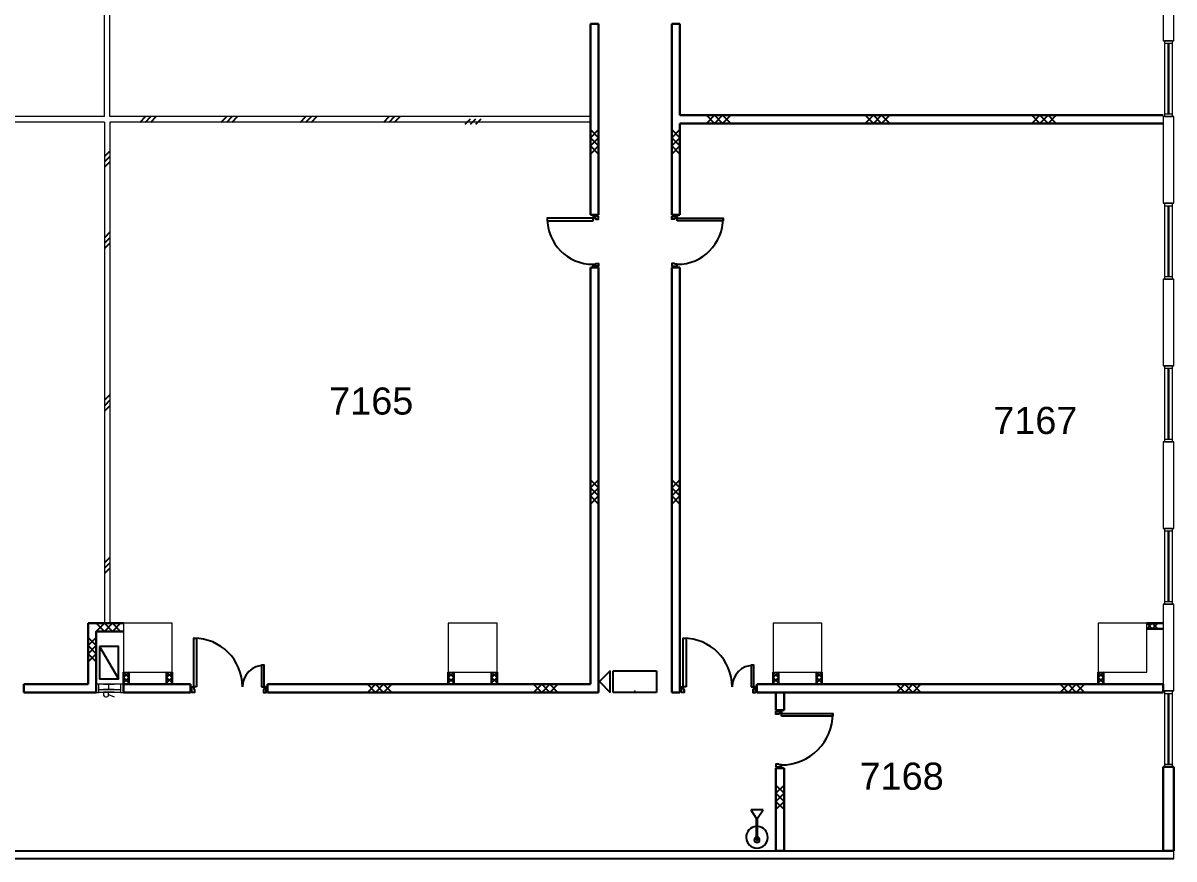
# Model space of a CAD drawing. Header units: millimetres. Extents: x -68474 to 336725, y -113450 to 40976.
# Drawn here: x 237698 to 258950, y -42900 to -27472 of the extents above; entities that cross this region are included whole.
import ezdxf
from ezdxf.enums import TextEntityAlignment as Align

# ---------------------------------------------------------------- set-up
doc = ezdxf.new("R2010")
doc.units = ezdxf.units.MM
doc.header["$LTSCALE"] = 900
for name, color, linetype in [('EC-7thFloor-s6152$0$56', 1, 'Continuous'), ('EC-7thFloor-s6152$0$E-fittment', 13, 'Continuous'), ('EC-7thFloor-s6152$0$FS', 5, 'Continuous'), ('EC-7thFloor-s6152$0$RM-ID', 3, 'Continuous')]:
    doc.layers.add(name, color=color, linetype=linetype)
for name, color, linetype, lineweight in [('EC-7thFloor-s6152$0$ECOLUMN', 7, 'Continuous', 20), ('EC-7thFloor-s6152$0$EPARTITION', 1, 'Continuous', 20), ('EC-7thFloor-s6152$0$EWALL', 3, 'Continuous', 30), ('EC-7thFloor-s6152$0$EWINDOW', 9, 'Continuous', 9)]:
    doc.layers.add(name, color=color, linetype=linetype, lineweight=lineweight)
doc.styles.add('EC-7thFloor-s6152$0$STANDARD', font='SIMPLEX.SHX')
doc.styles.add('EC-7thFloor-s6152$0$T1', font='arial.ttf')

msp = doc.modelspace()

# ---------------------------------------------------------------- linework, layer by layer
at = {"color": 1}
for p, q in [((239859.14329, -29300), (239959.14329, -29200)), ((239859.14329, -29300), (239959.14329, -29200)), ((239959.14329, -29300), (240059.14329, -29200)), ((239959.14329, -29300), (240059.14329, -29200)), ((240059.14329, -29300), (240159.14329, -29200)), ((240059.14329, -29300), (240159.14329, -29200)), ((241359.14329, -29300), (241459.14329, -29200)), ((241359.14329, -29300), (241459.14329, -29200)), ((241459.14329, -29300), (241559.14329, -29200)), ((241459.14329, -29300), (241559.14329, -29200)), ((241559.14329, -29300), (241659.14329, -29200)), ((241559.14329, -29300), (241659.14329, -29200)), ((242821.74329, -29300), (242921.74329, -29200)), ((242821.74329, -29300), (242921.74329, -29200)), ((242921.74329, -29300), (243021.74329, -29200)), ((242921.74329, -29300), (243021.74329, -29200)), ((243021.74329, -29300), (243121.74329, -29200)), ((243021.74329, -29300), (243121.74329, -29200)), ((244359.14329, -29300), (244459.14329, -29200)), ((244359.14329, -29300), (244459.14329, -29200)), ((244459.14329, -29300), (244559.14329, -29200)), ((244459.14329, -29300), (244559.14329, -29200)), ((244559.14329, -29300), (244659.14329, -29200)), ((244559.14329, -29300), (244659.14329, -29200)), ((245859.14329, -29337.4998), (245959.14329, -29237.4998)), ((245859.14329, -29337.4998), (245959.14329, -29237.4998)), ((245959.14329, -29337.4998), (246059.14329, -29237.4998)), ((245959.14329, -29337.4998), (246059.14329, -29237.4998)), ((246059.14329, -29337.4998), (246159.14329, -29237.4998)), ((246059.14329, -29337.4998), (246159.14329, -29237.4998)), ((239300, -29834.64752), (239200, -29934.64752)), ((239300, -29834.64752), (239200, -29934.64752)), ((239300, -29934.64752), (239200, -30034.64752)), ((239300, -29934.64752), (239200, -30034.64752)), ((239300, -30034.64752), (239200, -30134.64752)), ((239300, -30034.64752), (239200, -30134.64752)), ((239300, -31334.64752), (239200, -31434.64752)), ((239300, -31334.64752), (239200, -31434.64752)), ((239300, -31434.64752), (239200, -31534.64752)), ((239300, -31434.64752), (239200, -31534.64752)), ((239300, -31534.64752), (239200, -31634.64752)), ((239300, -31534.64752), (239200, -31634.64752)), ((239300, -34334.64752), (239200, -34434.64752)), ((239300, -34334.64752), (239200, -34434.64752)), ((239300, -34434.64752), (239200, -34534.64752)), ((239300, -34434.64752), (239200, -34534.64752)), ((239300, -34534.64752), (239200, -34634.64752)), ((239300, -34534.64752), (239200, -34634.64752)), ((239300, -37334.64752), (239200, -37434.64752)), ((239300, -37334.64752), (239200, -37434.64752)), ((239300, -37434.64752), (239200, -37534.64752)), ((239300, -37434.64752), (239200, -37534.64752)), ((239300, -37534.64752), (239200, -37634.64752)), ((239300, -37534.64752), (239200, -37634.64752))]:
    msp.add_line(p, q, dxfattribs=at)
for p, q in [((250315.22127, -29325), (250465.22127, -29175)), ((250465.22127, -29325), (250315.22127, -29175)), ((250315.22127, -29325), (250465.22127, -29175)), ((250465.22127, -29325), (250315.22127, -29175)), ((250615.22127, -29325), (250465.22127, -29175)), ((250465.22127, -29325), (250615.22127, -29175)), ((250615.22127, -29325), (250465.22127, -29175)), ((250465.22127, -29325), (250615.22127, -29175)), ((250615.22127, -29325), (250765.22127, -29175)), ((250765.22127, -29325), (250615.22127, -29175)), ((250615.22127, -29325), (250765.22127, -29175)), ((250765.22127, -29325), (250615.22127, -29175)), ((253250.54517, -29325), (253400.54517, -29175)), ((253400.54517, -29325), (253250.54517, -29175)), ((253250.54517, -29325), (253400.54517, -29175)), ((253400.54517, -29325), (253250.54517, -29175)), ((253550.54517, -29325), (253400.54517, -29175)), ((253400.54517, -29325), (253550.54517, -29175)), ((253550.54517, -29325), (253400.54517, -29175)), ((253400.54517, -29325), (253550.54517, -29175)), ((253550.54517, -29325), (253700.54517, -29175)), ((253700.54517, -29325), (253550.54517, -29175)), ((253550.54517, -29325), (253700.54517, -29175)), ((253700.54517, -29325), (253550.54517, -29175)), ((256324.32736, -29325), (256474.32736, -29175)), ((256474.32736, -29325), (256324.32736, -29175)), ((256324.32736, -29325), (256474.32736, -29175)), ((256474.32736, -29325), (256324.32736, -29175)), ((256624.32736, -29325), (256474.32736, -29175)), ((256474.32736, -29325), (256624.32736, -29175)), ((256624.32736, -29325), (256474.32736, -29175)), ((256474.32736, -29325), (256624.32736, -29175)), ((256624.32736, -29325), (256774.32736, -29175)), ((256774.32736, -29325), (256624.32736, -29175)), ((256624.32736, -29325), (256774.32736, -29175)), ((256774.32736, -29325), (256624.32736, -29175)), ((248175, -29589.59904), (248325, -29439.59904)), ((248175, -29439.59904), (248325, -29589.59904)), ((248175, -29589.59904), (248325, -29439.59904)), ((248175, -29439.59904), (248325, -29589.59904)), ((249675, -29589.59904), (249825, -29439.59904)), ((249675, -29439.59904), (249825, -29589.59904)), ((249675, -29589.59904), (249825, -29439.59904)), ((249675, -29439.59904), (249825, -29589.59904)), ((248175, -29589.59904), (248325, -29739.59904)), ((248175, -29739.59904), (248325, -29589.59904)), ((248175, -29589.59904), (248325, -29739.59904)), ((248175, -29739.59904), (248325, -29589.59904)), ((248175, -29889.59904), (248325, -29739.59904)), ((248175, -29739.59904), (248325, -29889.59904)), ((248175, -29889.59904), (248325, -29739.59904)), ((248175, -29739.59904), (248325, -29889.59904)), ((249675, -29589.59904), (249825, -29739.59904)), ((249675, -29739.59904), (249825, -29589.59904)), ((249675, -29589.59904), (249825, -29739.59904)), ((249675, -29739.59904), (249825, -29589.59904)), ((249675, -29889.59904), (249825, -29739.59904)), ((249675, -29739.59904), (249825, -29889.59904)), ((249675, -29889.59904), (249825, -29739.59904)), ((249675, -29739.59904), (249825, -29889.59904)), ((248175, -36050.95403), (248325, -35900.95403)), ((248175, -35900.95403), (248325, -36050.95403)), ((248175, -36050.95403), (248325, -35900.95403)), ((248175, -35900.95403), (248325, -36050.95403)), ((249675, -36050.95403), (249825, -35900.95403)), ((249675, -35900.95403), (249825, -36050.95403)), ((249675, -36050.95403), (249825, -35900.95403)), ((249675, -35900.95403), (249825, -36050.95403)), ((248175, -36050.95403), (248325, -36200.95403)), ((248175, -36200.95403), (248325, -36050.95403)), ((248175, -36050.95403), (248325, -36200.95403)), ((248175, -36200.95403), (248325, -36050.95403)), ((249675, -36050.95403), (249825, -36200.95403)), ((249675, -36200.95403), (249825, -36050.95403)), ((249675, -36050.95403), (249825, -36200.95403)), ((249675, -36200.95403), (249825, -36050.95403)), ((248175, -36350.95403), (248325, -36200.95403)), ((248175, -36200.95403), (248325, -36350.95403)), ((248175, -36350.95403), (248325, -36200.95403)), ((248175, -36200.95403), (248325, -36350.95403)), ((249675, -36350.95403), (249825, -36200.95403)), ((249675, -36200.95403), (249825, -36350.95403)), ((249675, -36350.95403), (249825, -36200.95403)), ((249675, -36200.95403), (249825, -36350.95403)), ((239200, -38700), (239050, -38550)), ((239050, -38700), (239200, -38550)), ((239200, -38700), (239050, -38550)), ((239050, -38700), (239200, -38550)), ((239200, -38700), (239350, -38550)), ((239350, -38700), (239200, -38550)), ((239200, -38700), (239350, -38550)), ((239350, -38700), (239200, -38550)), ((239500, -38700), (239350, -38550)), ((239350, -38700), (239500, -38550)), ((239500, -38700), (239350, -38550)), ((239350, -38700), (239500, -38550)), ((258450, -38550), (258550, -38650)), ((258550, -38550), (258450, -38650)), ((258450, -38550), (258550, -38650)), ((258550, -38550), (258450, -38650)), ((258650, -38550), (258550, -38650)), ((258550, -38550), (258650, -38650)), ((258650, -38550), (258550, -38650)), ((258550, -38550), (258650, -38650)), ((238900, -38962.5), (239050, -38812.5)), ((238900, -38812.5), (239050, -38962.5)), ((238900, -38962.5), (239050, -38812.5)), ((238900, -38812.5), (239050, -38962.5)), ((238900, -38962.5), (239050, -39112.5)), ((238900, -39112.5), (239050, -38962.5)), ((238900, -38962.5), (239050, -39112.5)), ((238900, -39112.5), (239050, -38962.5)), ((239112.56244, -38977.30473), (239462.56244, -39577.30473)), ((239112.56244, -38977.30473), (239462.56244, -39577.30473)), ((238900, -39262.5), (239050, -39112.5)), ((238900, -39112.5), (239050, -39262.5)), ((238900, -39262.5), (239050, -39112.5)), ((238900, -39112.5), (239050, -39262.5)), ((239650, -39450), (239550, -39550)), ((239650, -39550), (239550, -39450)), ((239650, -39450), (239550, -39550)), ((239650, -39550), (239550, -39450)), ((240450, -39450), (240350, -39550)), ((240450, -39550), (240350, -39450)), ((240450, -39450), (240350, -39550)), ((240450, -39550), (240350, -39450)), ((245650, -39450), (245550, -39550)), ((245650, -39550), (245550, -39450)), ((245650, -39450), (245550, -39550)), ((245650, -39550), (245550, -39450)), ((246450, -39450), (246350, -39550)), ((246450, -39550), (246350, -39450)), ((246450, -39450), (246350, -39550)), ((246450, -39550), (246350, -39450)), ((251650, -39450), (251550, -39550)), ((251650, -39550), (251550, -39450)), ((251650, -39450), (251550, -39550)), ((251650, -39550), (251550, -39450)), ((252450, -39450), (252350, -39550)), ((252450, -39550), (252350, -39450)), ((252450, -39450), (252350, -39550)), ((252450, -39550), (252350, -39450)), ((257650, -39450), (257550, -39550)), ((257650, -39550), (257550, -39450)), ((257650, -39450), (257550, -39550)), ((257650, -39550), (257550, -39450)), ((239650, -39650), (239550, -39550)), ((239650, -39550), (239550, -39650)), ((239650, -39650), (239550, -39550)), ((239650, -39550), (239550, -39650)), ((240450, -39650), (240350, -39550)), ((240450, -39550), (240350, -39650)), ((240450, -39650), (240350, -39550)), ((240450, -39550), (240350, -39650)), ((244206.3713, -39824.99458), (244056.3713, -39674.99458)), ((244056.3713, -39824.99458), (244206.3713, -39674.99458)), ((244206.3713, -39824.99458), (244056.3713, -39674.99458)), ((244056.3713, -39824.99458), (244206.3713, -39674.99458)), ((244206.3713, -39824.99458), (244356.3713, -39674.99458)), ((244356.3713, -39824.99458), (244206.3713, -39674.99458)), ((244206.3713, -39824.99458), (244356.3713, -39674.99458)), ((244356.3713, -39824.99458), (244206.3713, -39674.99458)), ((244506.3713, -39824.99458), (244356.3713, -39674.99458)), ((244356.3713, -39824.99458), (244506.3713, -39674.99458)), ((244506.3713, -39824.99458), (244356.3713, -39674.99458)), ((244356.3713, -39824.99458), (244506.3713, -39674.99458)), ((245650, -39650), (245550, -39550)), ((245650, -39550), (245550, -39650)), ((245650, -39650), (245550, -39550)), ((245650, -39550), (245550, -39650)), ((246450, -39650), (246350, -39550)), ((246450, -39550), (246350, -39650)), ((246450, -39650), (246350, -39550)), ((246450, -39550), (246350, -39650)), ((247275.80667, -39824.99458), (247125.80667, -39674.99458)), ((247125.80667, -39824.99458), (247275.80667, -39674.99458)), ((247275.80667, -39824.99458), (247125.80667, -39674.99458)), ((247125.80667, -39824.99458), (247275.80667, -39674.99458)), ((247275.80667, -39824.99458), (247425.80667, -39674.99458)), ((247425.80667, -39824.99458), (247275.80667, -39674.99458)), ((247275.80667, -39824.99458), (247425.80667, -39674.99458)), ((247425.80667, -39824.99458), (247275.80667, -39674.99458)), ((247575.80667, -39824.99458), (247425.80667, -39674.99458)), ((247425.80667, -39824.99458), (247575.80667, -39674.99458)), ((247575.80667, -39824.99458), (247425.80667, -39674.99458)), ((247425.80667, -39824.99458), (247575.80667, -39674.99458)), ((251650, -39650), (251550, -39550)), ((251650, -39550), (251550, -39650)), ((251650, -39650), (251550, -39550)), ((251650, -39550), (251550, -39650)), ((252450, -39650), (252350, -39550)), ((252450, -39550), (252350, -39650)), ((252450, -39650), (252350, -39550)), ((252450, -39550), (252350, -39650)), ((253977.4045, -39824.99458), (253827.4045, -39674.99458)), ((253827.4045, -39824.99458), (253977.4045, -39674.99458)), ((253977.4045, -39824.99458), (253827.4045, -39674.99458)), ((253827.4045, -39824.99458), (253977.4045, -39674.99458)), ((253977.4045, -39824.99458), (254127.4045, -39674.99458)), ((254127.4045, -39824.99458), (253977.4045, -39674.99458)), ((253977.4045, -39824.99458), (254127.4045, -39674.99458)), ((254127.4045, -39824.99458), (253977.4045, -39674.99458)), ((254277.4045, -39824.99458), (254127.4045, -39674.99458)), ((254127.4045, -39824.99458), (254277.4045, -39674.99458)), ((254277.4045, -39824.99458), (254127.4045, -39674.99458)), ((254127.4045, -39824.99458), (254277.4045, -39674.99458)), ((256995.68171, -39824.99458), (256845.68171, -39674.99458)), ((256845.68171, -39824.99458), (256995.68171, -39674.99458)), ((256995.68171, -39824.99458), (256845.68171, -39674.99458)), ((256845.68171, -39824.99458), (256995.68171, -39674.99458)), ((256995.68171, -39824.99458), (257145.68171, -39674.99458)), ((257145.68171, -39824.99458), (256995.68171, -39674.99458)), ((256995.68171, -39824.99458), (257145.68171, -39674.99458)), ((257145.68171, -39824.99458), (256995.68171, -39674.99458)), ((257295.68171, -39824.99458), (257145.68171, -39674.99458)), ((257145.68171, -39824.99458), (257295.68171, -39674.99458)), ((257295.68171, -39824.99458), (257145.68171, -39674.99458)), ((257145.68171, -39824.99458), (257295.68171, -39674.99458)), ((257650, -39650), (257550, -39550)), ((257650, -39550), (257550, -39650)), ((257650, -39650), (257550, -39550)), ((257650, -39550), (257550, -39650)), ((251600, -41687.49987), (251750, -41537.49987)), ((251600, -41537.49987), (251750, -41687.49987)), ((251600, -41687.49987), (251750, -41537.49987)), ((251600, -41537.49987), (251750, -41687.49987)), ((251600, -41687.49987), (251750, -41837.49987)), ((251600, -41837.49987), (251750, -41687.49987)), ((251600, -41687.49987), (251750, -41837.49987)), ((251600, -41837.49987), (251750, -41687.49987)), ((251600, -41987.49987), (251750, -41837.49987)), ((251600, -41837.49987), (251750, -41987.49987)), ((251600, -41987.49987), (251750, -41837.49987)), ((251600, -41837.49987), (251750, -41987.49987)), ((237300.00004, -42749.99487), (258950, -42749.99483)), ((237300.00004, -42749.99487), (258950, -42749.99483)), ((258950, -42899.99463), (237300.00004, -42899.99458)), ((258950, -42899.99463), (237300.00004, -42899.99458))]:
    msp.add_line(p, q)
for points in [[(248225, -31125), (248225, -31075), (247375, -31075), (247375, -31125)], [(248225, -31125), (248225, -31075), (247375, -31075), (247375, -31125)], [(248275, -31075), (248275, -31090), (248325, -31090), (248325, -31090), (248325, -31090), (248325, -31040), (248225, -31040), (248225, -31040), (248225, -31040), (248225, -31075)], [(248275, -31075), (248275, -31090), (248325, -31090), (248325, -31090), (248325, -31090), (248325, -31040), (248225, -31040), (248225, -31040), (248225, -31040), (248225, -31075)], [(249725, -31075), (249725, -31090), (249675, -31090), (249675, -31090), (249675, -31090), (249675, -31040), (249775, -31040), (249775, -31040), (249775, -31040), (249775, -31075)], [(249725, -31075), (249725, -31090), (249675, -31090), (249675, -31090), (249675, -31090), (249675, -31040), (249775, -31040), (249775, -31040), (249775, -31040), (249775, -31075)], [(249775, -31125), (249775, -31075), (250625, -31075), (250625, -31125)], [(249775, -31125), (249775, -31075), (250625, -31075), (250625, -31125)], [(248275, -31925), (248275, -31910), (248325, -31910), (248325, -31910), (248325, -31910), (248325, -31960), (248225, -31960), (248225, -31960), (248225, -31960), (248225, -31925)], [(248275, -31925), (248275, -31910), (248325, -31910), (248325, -31910), (248325, -31910), (248325, -31960), (248225, -31960), (248225, -31960), (248225, -31960), (248225, -31925)], [(249725, -31925), (249725, -31910), (249675, -31910), (249675, -31910), (249675, -31910), (249675, -31960), (249775, -31960), (249775, -31960), (249775, -31960), (249775, -31925)], [(249725, -31925), (249725, -31910), (249675, -31910), (249675, -31910), (249675, -31910), (249675, -31960), (249775, -31960), (249775, -31960), (249775, -31960), (249775, -31925)], [(240900.05, -39725), (240850.05, -39725), (240850.05, -38825), (240900.05, -38825)], [(240900.05, -39725), (240850.05, -39725), (240850.05, -38825), (240900.05, -38825)], [(249940.2, -39724.99458), (249890.2, -39724.99458), (249890.2, -38824.99458), (249940.2, -38824.99458)], [(249940.2, -39724.99458), (249890.2, -39724.99458), (249890.2, -38824.99458), (249940.2, -38824.99458)], [(239112.56244, -38977.30473), (239112.56244, -39577.30473), (239462.56244, -39577.30473), (239462.56244, -38977.30473)], [(239112.56244, -38977.30473), (239112.56244, -39577.30473), (239462.56244, -39577.30473), (239462.56244, -38977.30473)], [(242100.05, -39725), (242150.05, -39725), (242150.05, -39325), (242100.05, -39325)], [(242100.05, -39725), (242150.05, -39725), (242150.05, -39325), (242100.05, -39325)], [(251140.2, -39724.99458), (251190.2, -39724.99458), (251190.2, -39324.99458), (251140.2, -39324.99458)], [(251140.2, -39724.99458), (251190.2, -39724.99458), (251190.2, -39324.99458), (251140.2, -39324.99458)], [(240850.05, -39775), (240865.05, -39775), (240865.05, -39825), (240865.05, -39825), (240865.05, -39825), (240815.05, -39825), (240815.05, -39725), (240815.05, -39725), (240815.05, -39725), (240850.05, -39725)], [(240850.05, -39775), (240865.05, -39775), (240865.05, -39825), (240865.05, -39825), (240865.05, -39825), (240815.05, -39825), (240815.05, -39725), (240815.05, -39725), (240815.05, -39725), (240850.05, -39725)], [(242150.05, -39775), (242135.05, -39775), (242135.05, -39825), (242135.05, -39825), (242135.05, -39825), (242185.05, -39825), (242185.05, -39725), (242185.05, -39725), (242185.05, -39725), (242150.05, -39725)], [(242150.05, -39775), (242135.05, -39775), (242135.05, -39825), (242135.05, -39825), (242135.05, -39825), (242185.05, -39825), (242185.05, -39725), (242185.05, -39725), (242185.05, -39725), (242150.05, -39725)], [(249890.2, -39774.99458), (249905.2, -39774.99458), (249905.2, -39824.99458), (249905.2, -39824.99458), (249905.2, -39824.99458), (249855.2, -39824.99458), (249855.2, -39724.99458), (249855.2, -39724.99458), (249855.2, -39724.99458), (249890.2, -39724.99458)], [(249890.2, -39774.99458), (249905.2, -39774.99458), (249905.2, -39824.99458), (249905.2, -39824.99458), (249905.2, -39824.99458), (249855.2, -39824.99458), (249855.2, -39724.99458), (249855.2, -39724.99458), (249855.2, -39724.99458), (249890.2, -39724.99458)], [(251190.2, -39774.99458), (251175.2, -39774.99458), (251175.2, -39824.99458), (251175.2, -39824.99458), (251175.2, -39824.99458), (251225.2, -39824.99458), (251225.2, -39724.99458), (251225.2, -39724.99458), (251225.2, -39724.99458), (251190.2, -39724.99458)], [(251190.2, -39774.99458), (251175.2, -39774.99458), (251175.2, -39824.99458), (251175.2, -39824.99458), (251175.2, -39824.99458), (251225.2, -39824.99458), (251225.2, -39724.99458), (251225.2, -39724.99458), (251225.2, -39724.99458), (251190.2, -39724.99458)], [(251650.64809, -40214.99458), (251650.64809, -40229.99458), (251600.64809, -40229.99458), (251600.64809, -40229.99458), (251600.64809, -40229.99458), (251600.64809, -40179.99458), (251700.64809, -40179.99458), (251700.64809, -40179.99458), (251700.64809, -40179.99458), (251700.64809, -40214.99458)], [(251650.64809, -40214.99458), (251650.64809, -40229.99458), (251600.64809, -40229.99458), (251600.64809, -40229.99458), (251600.64809, -40229.99458), (251600.64809, -40179.99458), (251700.64809, -40179.99458), (251700.64809, -40179.99458), (251700.64809, -40179.99458), (251700.64809, -40214.99458)], [(251700.64809, -40264.99458), (251700.64809, -40214.99458), (252650.64809, -40214.99458), (252650.64809, -40264.99458)], [(251700.64809, -40264.99458), (251700.64809, -40214.99458), (252650.64809, -40214.99458), (252650.64809, -40264.99458)], [(251650.64809, -41164.99458), (251650.64809, -41149.99458), (251600.64809, -41149.99458), (251600.64809, -41149.99458), (251600.64809, -41149.99458), (251600.64809, -41199.99458), (251700.64809, -41199.99458), (251700.64809, -41199.99458), (251700.64809, -41199.99458), (251700.64809, -41164.99458)], [(251650.64809, -41164.99458), (251650.64809, -41149.99458), (251600.64809, -41149.99458), (251600.64809, -41149.99458), (251600.64809, -41149.99458), (251600.64809, -41199.99458), (251700.64809, -41199.99458), (251700.64809, -41199.99458), (251700.64809, -41199.99458), (251700.64809, -41164.99458)]]:
    msp.add_lwpolyline(points, close=True)
for centre, radius, start, end in [((248225, -31075), 850, 180, 270), ((248225, -31075), 850, 180, 270), ((249775, -31075), 850, 270, 0), ((249775, -31075), 850, 270, 0), ((240850.05, -39725), 900, 0, 90), ((240850.05, -39725), 900, 0, 90), ((249890.2, -39724.99458), 900, 0, 90), ((249890.2, -39724.99458), 900, 0, 90), ((242150.05, -39725), 400, 90, 180), ((242150.05, -39725), 400, 90, 180), ((251190.2, -39724.99458), 400, 90, 180), ((251190.2, -39724.99458), 400, 90, 180), ((251700.64809, -40214.99458), 950, 270, 0), ((251700.64809, -40214.99458), 950, 270, 0)]:
    msp.add_arc(centre, radius, start, end, dxfattribs=at)
at = {"layer": 'EC-7thFloor-s6152$0$56', "color": 1, "linetype": 'Continuous'}
msp.add_lwpolyline([(248991.96802, -39801.71836), (248992.56802, -39801.71836), (248992.56802, -39801.41836), (248991.96802, -39801.41836)], close=True, dxfattribs=at)
msp.add_lwpolyline([(248991.96802, -39801.71836), (248992.56802, -39801.71836), (248992.56802, -39801.41836), (248991.96802, -39801.41836)], close=True, dxfattribs=at)
at = {"layer": 'EC-7thFloor-s6152$0$E-fittment'}
for p, q in [((251362.57622, -41993.99635), (251137.57667, -41993.99635)), ((251137.57667, -41993.99635), (251237.57647, -42143.99605)), ((251362.57622, -41993.99635), (251137.57667, -41993.99635)), ((251137.57667, -41993.99635), (251237.57647, -42143.99605)), ((251262.57642, -42143.99605), (251362.57622, -41993.99635)), ((251262.57642, -42143.99605), (251362.57622, -41993.99635)), ((251237.57647, -42143.99605), (251237.57647, -42543.99525)), ((251237.57647, -42143.99605), (251262.57642, -42143.99605)), ((251262.57642, -42143.99605), (251237.57647, -42143.99605)), ((251237.57647, -42143.99605), (251237.57647, -42543.99525)), ((251237.57647, -42143.99605), (251262.57642, -42143.99605)), ((251262.57642, -42143.99605), (251237.57647, -42143.99605)), ((251262.57642, -42543.99525), (251262.57642, -42143.99605)), ((251262.57642, -42543.99525), (251262.57642, -42143.99605))]:
    msp.add_line(p, q, dxfattribs=at)
for centre, major_axis, start_param, end_param in [((251250.1, -42499.99485), (199.9996, 0.00604), 1.6333069037, 7.7914106767), ((251250.1, -42499.99485), (199.9996, 0.00604), 1.6333069037, 7.7914106767), ((251250.07644, -42543.99525), (35.35527, 35.35527), 1.0380783978, 6.8159032361), ((251250.07644, -42543.99525), (35.35527, 35.35527), 1.0380783978, 6.8159032361), ((251250.07644, -42543.99525), (8.83882, 8.83882), 2.3561944902, 5.4977871438), ((251250.07644, -42543.99525), (8.83882, 8.83882), 2.3561944902, 5.4977871438)]:
    msp.add_ellipse(centre, major_axis=major_axis, ratio=1, start_param=start_param, end_param=end_param, dxfattribs=at)
at = {"layer": 'EC-7thFloor-s6152$0$ECOLUMN'}
for p, q in [((258750, -26200), (258750, -27800)), ((258750, -26200), (258750, -27800)), ((258950, -27800), (258950, -26200)), ((258950, -27800), (258950, -26200)), ((258750, -27800), (258950, -27800)), ((258750, -27800), (258950, -27800)), ((258950, -29200), (258750, -29200)), ((258750, -29200), (258750, -30800)), ((258950, -29200), (258750, -29200)), ((258750, -29200), (258750, -30800)), ((258950, -30800), (258950, -29200)), ((258950, -30800), (258950, -29200)), ((258750, -30800), (258950, -30800)), ((258750, -30800), (258950, -30800)), ((258950, -32200), (258750, -32200)), ((258750, -32200), (258750, -33800)), ((258950, -32200), (258750, -32200)), ((258750, -32200), (258750, -33800)), ((258950, -33800), (258950, -32200)), ((258950, -33800), (258950, -32200)), ((258750, -33800), (258950, -33800)), ((258750, -33800), (258950, -33800)), ((258950, -35200), (258750, -35200)), ((258750, -35200), (258750, -36800)), ((258950, -35200), (258750, -35200)), ((258750, -35200), (258750, -36800)), ((258950, -36800), (258950, -35200)), ((258950, -36800), (258950, -35200)), ((258750, -36800), (258950, -36800)), ((258750, -36800), (258950, -36800)), ((258950, -38200), (258750, -38200)), ((258750, -38200), (258750, -39800)), ((258950, -38200), (258750, -38200)), ((258750, -38200), (258750, -39800)), ((258950, -39800), (258950, -38200)), ((258950, -39800), (258950, -38200)), ((240450, -38550), (239550, -38550)), ((239550, -38550), (239550, -39450)), ((240450, -38550), (239550, -38550)), ((239550, -38550), (239550, -39450)), ((240450, -39450), (240450, -38550)), ((240450, -39450), (240450, -38550)), ((246450, -38550), (245550, -38550)), ((245550, -38550), (245550, -39450)), ((246450, -38550), (245550, -38550)), ((245550, -38550), (245550, -39450)), ((246450, -39450), (246450, -38550)), ((246450, -39450), (246450, -38550)), ((252450, -38550), (251550, -38550)), ((251550, -38550), (251550, -39450)), ((252450, -38550), (251550, -38550)), ((251550, -38550), (251550, -39450)), ((252450, -39450), (252450, -38550)), ((252450, -39450), (252450, -38550)), ((258450, -38550), (257550, -38550)), ((257550, -38550), (257550, -39450)), ((258450, -38550), (257550, -38550)), ((257550, -38550), (257550, -39450)), ((258450, -39450), (258450, -38550)), ((258450, -39450), (258450, -38550)), ((239550, -39450), (240450, -39450)), ((239550, -39450), (240450, -39450)), ((245550, -39450), (246450, -39450)), ((245550, -39450), (246450, -39450)), ((251550, -39450), (252450, -39450)), ((251550, -39450), (252450, -39450)), ((257550, -39450), (258450, -39450)), ((257550, -39450), (258450, -39450)), ((258750, -39800), (258950, -39800)), ((258750, -39800), (258950, -39800)), ((258950, -42899.99463), (258950, -42749.99483)), ((258950, -42899.99463), (258950, -42749.99483))]:
    msp.add_line(p, q, dxfattribs=at)
at = {"layer": 'EC-7thFloor-s6152$0$EPARTITION'}
for p, q in [((239200, -29200), (239200, -20324.99458)), ((239200, -29200), (239200, -20324.99458)), ((239300, -29200), (239300, -20324.99458)), ((239300, -29200), (239300, -20324.99458)), ((239200, -29200), (230325, -29200)), ((239200, -29200), (230325, -29200)), ((239200, -29300), (230325, -29300)), ((239200, -29300), (230325, -29300)), ((239200, -29300), (239200, -38550)), ((239200, -29300), (239200, -38550)), ((248175.1, -29200), (239300, -29200)), ((248175.1, -29200), (239300, -29200)), ((248175.1, -29300), (239300, -29300)), ((239300, -29300), (239300, -38550)), ((248175.1, -29300), (239300, -29300)), ((239300, -29300), (239300, -38550))]:
    msp.add_line(p, q, dxfattribs=at)
at = {"layer": 'EC-7thFloor-s6152$0$EWALL'}
for p, q in [((248325, -27485), (248175, -27485)), ((248175, -31015), (248175, -27485)), ((248325, -27485), (248175, -27485)), ((248175, -31015), (248175, -27485)), ((248325, -31015), (248325, -27485)), ((248325, -31015), (248325, -27485)), ((249675, -27485), (249825, -27485)), ((249675, -31015), (249675, -27485)), ((249675, -27485), (249825, -27485)), ((249675, -31015), (249675, -27485)), ((249825, -29175), (249825, -27485)), ((249825, -29175), (249825, -27485)), ((258750.1, -29175), (249825, -29175)), ((258750.1, -29175), (249825, -29175)), ((258750.1, -29325), (249825, -29325)), ((249825, -31015), (249825, -29325)), ((258750.1, -29325), (249825, -29325)), ((249825, -31015), (249825, -29325)), ((248325, -31015), (248175, -31015)), ((248325, -31015), (248175, -31015)), ((249675, -31015), (249825, -31015)), ((249675, -31015), (249825, -31015)), ((248325, -31985), (248175, -31985)), ((248175, -39674.99458), (248175, -31985)), ((248325, -31985), (248175, -31985)), ((248175, -39674.99458), (248175, -31985)), ((248325, -39824.99458), (248325, -31985)), ((248325, -39824.99458), (248325, -31985)), ((249675, -31985), (249825, -31985)), ((249675, -39824.99458), (249675, -31985)), ((249675, -31985), (249825, -31985)), ((249675, -39824.99458), (249675, -31985)), ((249825, -39824.99458), (249825, -31985)), ((249825, -39824.99458), (249825, -31985)), ((239550, -38550), (238900, -38550)), ((238900, -38550), (238900, -39675)), ((239550, -38550), (238900, -38550)), ((238900, -38550), (238900, -39675)), ((258750, -38550), (258450, -38550)), ((258750, -38550), (258450, -38550)), ((258750, -38650), (258450, -38650)), ((258750, -38650), (258450, -38650)), ((239050, -38700), (239050, -39825)), ((239550, -38700), (239050, -38700)), ((239050, -38700), (239050, -39825)), ((239550, -38700), (239050, -38700)), ((239550, -39825), (239550, -39450)), ((239550, -39825), (239550, -39450)), ((239650, -39675), (239650, -39450)), ((239650, -39675), (239650, -39450)), ((240350, -39675), (240350, -39450)), ((240350, -39675), (240350, -39450)), ((240450, -39675), (240450, -39450)), ((240450, -39675), (240450, -39450)), ((245550, -39675), (245550, -39450)), ((245550, -39675), (245550, -39450)), ((245650, -39675), (245650, -39450)), ((245650, -39675), (245650, -39450)), ((246350, -39675), (246350, -39450)), ((246350, -39675), (246350, -39450)), ((246450, -39675), (246450, -39450)), ((246450, -39675), (246450, -39450)), ((251550, -39675), (251550, -39450)), ((251550, -39675), (251550, -39450)), ((251650, -39675), (251650, -39450)), ((251650, -39675), (251650, -39450)), ((252350, -39675), (252350, -39450)), ((252350, -39675), (252350, -39450)), ((252450, -39675), (252450, -39450)), ((252450, -39675), (252450, -39450)), ((257550, -39675), (257550, -39450)), ((257550, -39675), (257550, -39450)), ((257650, -39675), (257650, -39450)), ((257650, -39675), (257650, -39450)), ((237710.25, -39824.99458), (237710.25, -39674.99458)), ((238900, -39674.99458), (237710.25, -39674.99458)), ((237710.25, -39824.99458), (237710.25, -39674.99458)), ((238900, -39674.99458), (237710.25, -39674.99458)), ((240789.95, -39674.99458), (239550, -39674.99458)), ((240789.95, -39674.99458), (239550, -39674.99458)), ((240789.95, -39824.99458), (240789.95, -39674.99458)), ((240789.95, -39824.99458), (240789.95, -39674.99458)), ((242209.95, -39824.99458), (242209.95, -39674.99458)), ((248175, -39674.99458), (242209.95, -39674.99458)), ((242209.95, -39824.99458), (242209.95, -39674.99458)), ((248175, -39674.99458), (242209.95, -39674.99458)), ((251250.1, -39824.99458), (251250.1, -39674.99458)), ((258750, -39674.99458), (251250.1, -39674.99458)), ((251250.1, -39824.99458), (251250.1, -39674.99458)), ((258750, -39674.99458), (251250.1, -39674.99458)), ((258750, -39674.99458), (258750, -39824.99458)), ((258750, -39674.99458), (258750, -39824.99458)), ((239050, -39824.99458), (237710.25, -39824.99458)), ((239050, -39824.99458), (237710.25, -39824.99458)), ((240789.95, -39824.99458), (239550, -39824.99458)), ((240789.95, -39824.99458), (239550, -39824.99458)), ((248325, -39824.99458), (242209.95, -39824.99458)), ((248325, -39824.99458), (242209.95, -39824.99458)), ((249825, -39824.99458), (249675, -39824.99458)), ((249825, -39824.99458), (249675, -39824.99458)), ((258750, -39824.99458), (251250.1, -39824.99458)), ((258750, -39824.99458), (251250.1, -39824.99458)), ((251600, -40154.99458), (251600, -39824.99458)), ((251600, -39824.99458), (251750, -39824.99974)), ((251600, -40154.99458), (251600, -39824.99458)), ((251600, -39824.99458), (251750, -39824.99974)), ((251750, -39824.99974), (251750, -40154.99974)), ((251750, -39824.99974), (251750, -40154.99974)), ((251750, -40154.99974), (251600, -40154.99458)), ((251750, -40154.99974), (251600, -40154.99458)), ((251600, -42749.99484), (251600, -41224.99458)), ((251600, -41224.99458), (251750, -41224.99974)), ((251600, -42749.99484), (251600, -41224.99458)), ((251600, -41224.99458), (251750, -41224.99974)), ((251750, -41224.99974), (251750, -42750)), ((251750, -41224.99974), (251750, -42750)), ((258750, -41199.99479), (258950, -41199.99479)), ((258750, -42749.99483), (258750, -41199.99479)), ((258750, -41199.99479), (258950, -41199.99479)), ((258750, -42749.99483), (258750, -41199.99479)), ((258950, -41199.99479), (258950, -42749.99483)), ((258950, -41199.99479), (258950, -42749.99483)), ((251750, -42750), (251600, -42749.99484)), ((251750, -42750), (251600, -42749.99484)), ((258950, -42749.99483), (258750, -42749.99483)), ((258950, -42749.99483), (258750, -42749.99483))]:
    msp.add_line(p, q, dxfattribs=at)
at = {"layer": 'EC-7thFloor-s6152$0$EWINDOW', "linetype": 'Continuous'}
for p, q in [((258925, -27800.0028), (258775.0003, -27800.0028)), ((258775.0003, -27800.0028), (258775.0003, -29200)), ((258925, -27800.0028), (258775.0003, -27800.0028)), ((258775.0003, -27800.0028), (258775.0003, -29200)), ((258925, -29200), (258925, -27800.0028)), ((258925, -29200), (258925, -27800.0028)), ((258925, -27850.0027), (258775.0003, -27850.0027)), ((258775.0003, -27850.0027), (258775.0003, -29150.0001)), ((258925, -27850.0027), (258775.0003, -27850.0027)), ((258775.0003, -27850.0027), (258775.0003, -29150.0001)), ((258845.00016, -29150.0001), (258845.00016, -27850.0027)), ((258845.00016, -27850.0027), (258855.00014, -27850.0027)), ((258845.00016, -29150.0001), (258845.00016, -27850.0027)), ((258845.00016, -27850.0027), (258855.00014, -27850.0027)), ((258855.00014, -27850.0027), (258855.00014, -29150.0001)), ((258855.00014, -27850.0027), (258855.00014, -29150.0001)), ((258925, -29150.0001), (258925, -27850.0027)), ((258925, -29150.0001), (258925, -27850.0027)), ((258775.0003, -29150.0001), (258925, -29150.0001)), ((258775.0003, -29150.0001), (258925, -29150.0001)), ((258775.0003, -29200), (258925, -29200)), ((258775.0003, -29200), (258925, -29200)), ((258855.00014, -29150.0001), (258845.00016, -29150.0001)), ((258855.00014, -29150.0001), (258845.00016, -29150.0001)), ((258925, -30800.0028), (258775.0003, -30800.0028)), ((258775.0003, -30800.0028), (258775.0003, -32200)), ((258925, -30800.0028), (258775.0003, -30800.0028)), ((258775.0003, -30800.0028), (258775.0003, -32200)), ((258925, -32200), (258925, -30800.0028)), ((258925, -32200), (258925, -30800.0028)), ((258925, -30850.0027), (258775.0003, -30850.0027)), ((258775.0003, -30850.0027), (258775.0003, -32150.0001)), ((258925, -30850.0027), (258775.0003, -30850.0027)), ((258775.0003, -30850.0027), (258775.0003, -32150.0001)), ((258845.00016, -32150.0001), (258845.00016, -30850.0027)), ((258845.00016, -30850.0027), (258855.00014, -30850.0027)), ((258845.00016, -32150.0001), (258845.00016, -30850.0027)), ((258845.00016, -30850.0027), (258855.00014, -30850.0027)), ((258855.00014, -30850.0027), (258855.00014, -32150.0001)), ((258855.00014, -30850.0027), (258855.00014, -32150.0001)), ((258925, -32150.0001), (258925, -30850.0027)), ((258925, -32150.0001), (258925, -30850.0027)), ((258775.0003, -32150.0001), (258925, -32150.0001)), ((258775.0003, -32150.0001), (258925, -32150.0001)), ((258775.0003, -32200), (258925, -32200)), ((258775.0003, -32200), (258925, -32200)), ((258855.00014, -32150.0001), (258845.00016, -32150.0001)), ((258855.00014, -32150.0001), (258845.00016, -32150.0001)), ((258925, -33800.0028), (258775.0003, -33800.0028)), ((258775.0003, -33800.0028), (258775.0003, -35200)), ((258925, -33800.0028), (258775.0003, -33800.0028)), ((258775.0003, -33800.0028), (258775.0003, -35200)), ((258925, -33850.0027), (258775.0003, -33850.0027)), ((258775.0003, -33850.0027), (258775.0003, -35150.0001)), ((258925, -33850.0027), (258775.0003, -33850.0027)), ((258775.0003, -33850.0027), (258775.0003, -35150.0001)), ((258845.00016, -35150.0001), (258845.00016, -33850.0027)), ((258845.00016, -33850.0027), (258855.00014, -33850.0027)), ((258845.00016, -35150.0001), (258845.00016, -33850.0027)), ((258845.00016, -33850.0027), (258855.00014, -33850.0027)), ((258855.00014, -33850.0027), (258855.00014, -35150.0001)), ((258855.00014, -33850.0027), (258855.00014, -35150.0001)), ((258925, -35200), (258925, -33800.0028)), ((258925, -35200), (258925, -33800.0028)), ((258925, -35150.0001), (258925, -33850.0027)), ((258925, -35150.0001), (258925, -33850.0027)), ((258775.0003, -35150.0001), (258925, -35150.0001)), ((258775.0003, -35150.0001), (258925, -35150.0001)), ((258775.0003, -35200), (258925, -35200)), ((258775.0003, -35200), (258925, -35200)), ((258855.00014, -35150.0001), (258845.00016, -35150.0001)), ((258855.00014, -35150.0001), (258845.00016, -35150.0001)), ((258925, -36800.0028), (258775.0003, -36800.0028)), ((258775.0003, -36800.0028), (258775.0003, -38200)), ((258925, -36800.0028), (258775.0003, -36800.0028)), ((258775.0003, -36800.0028), (258775.0003, -38200)), ((258925, -36850.0027), (258775.0003, -36850.0027)), ((258775.0003, -36850.0027), (258775.0003, -38150.0001)), ((258925, -36850.0027), (258775.0003, -36850.0027)), ((258775.0003, -36850.0027), (258775.0003, -38150.0001)), ((258845.00016, -38150.0001), (258845.00016, -36850.0027)), ((258845.00016, -36850.0027), (258855.00014, -36850.0027)), ((258845.00016, -38150.0001), (258845.00016, -36850.0027)), ((258845.00016, -36850.0027), (258855.00014, -36850.0027)), ((258855.00014, -36850.0027), (258855.00014, -38150.0001)), ((258855.00014, -36850.0027), (258855.00014, -38150.0001)), ((258925, -38200), (258925, -36800.0028)), ((258925, -38200), (258925, -36800.0028)), ((258925, -38150.0001), (258925, -36850.0027)), ((258925, -38150.0001), (258925, -36850.0027)), ((258775.0003, -38150.0001), (258925, -38150.0001)), ((258775.0003, -38150.0001), (258925, -38150.0001)), ((258775.0003, -38200), (258925, -38200)), ((258775.0003, -38200), (258925, -38200)), ((258855.00014, -38150.0001), (258845.00016, -38150.0001)), ((258855.00014, -38150.0001), (258845.00016, -38150.0001)), ((239100, -39675), (239050, -39675)), ((239050, -39675), (239050, -39825)), ((239100, -39675), (239050, -39675)), ((239050, -39675), (239050, -39825)), ((239500, -39675), (239100, -39675)), ((239100, -39825), (239100, -39675)), ((239500, -39675), (239100, -39675)), ((239100, -39825), (239100, -39675)), ((239550, -39675), (239500, -39675)), ((239500, -39675), (239500, -39825)), ((239550, -39675), (239500, -39675)), ((239500, -39675), (239500, -39825)), ((239550, -39825), (239550, -39675)), ((239550, -39825), (239550, -39675)), ((239050, -39825), (239100, -39825)), ((239050, -39825), (239100, -39825)), ((239100, -39825), (239100, -39775)), ((239100, -39775), (239500, -39775)), ((239100, -39825), (239100, -39775)), ((239100, -39775), (239500, -39775)), ((239500, -39825), (239100, -39825)), ((239500, -39825), (239100, -39825)), ((239500, -39775), (239500, -39825)), ((239500, -39775), (239500, -39825)), ((239500, -39825), (239550, -39825)), ((239500, -39825), (239550, -39825)), ((258925, -39800.0028), (258775.0003, -39800.0028)), ((258775.0003, -39800.0028), (258775.0003, -41200)), ((258925, -39800.0028), (258775.0003, -39800.0028)), ((258775.0003, -39800.0028), (258775.0003, -41200)), ((258925, -39850.0027), (258775.0003, -39850.0027)), ((258775.0003, -39850.0027), (258775.0003, -41150.0001)), ((258925, -39850.0027), (258775.0003, -39850.0027)), ((258775.0003, -39850.0027), (258775.0003, -41150.0001)), ((258845.00016, -41150.0001), (258845.00016, -39850.0027)), ((258845.00016, -39850.0027), (258855.00014, -39850.0027)), ((258845.00016, -41150.0001), (258845.00016, -39850.0027)), ((258845.00016, -39850.0027), (258855.00014, -39850.0027)), ((258855.00014, -39850.0027), (258855.00014, -41150.0001)), ((258855.00014, -39850.0027), (258855.00014, -41150.0001)), ((258925, -41200), (258925, -39800.0028)), ((258925, -41200), (258925, -39800.0028)), ((258925, -41150.0001), (258925, -39850.0027)), ((258925, -41150.0001), (258925, -39850.0027)), ((258775.0003, -41150.0001), (258925, -41150.0001)), ((258775.0003, -41150.0001), (258925, -41150.0001)), ((258775.0003, -41200), (258925, -41200)), ((258775.0003, -41200), (258925, -41200)), ((258855.00014, -41150.0001), (258845.00016, -41150.0001)), ((258855.00014, -41150.0001), (258845.00016, -41150.0001))]:
    msp.add_line(p, q, dxfattribs=at)
at = {"layer": 'EC-7thFloor-s6152$0$FS'}
for p, q in [((248541.96802, -39424.99458), (248341.96802, -39624.99458)), ((248541.96802, -39424.99458), (248341.96802, -39624.99458)), ((248541.96802, -39824.99458), (248541.96802, -39424.99458)), ((248541.96802, -39824.99458), (248541.96802, -39424.99458)), ((248591.96802, -39424.99458), (249391.96802, -39424.99458)), ((248591.96802, -39824.99458), (248591.96802, -39424.99458)), ((248591.96802, -39424.99458), (249391.96802, -39424.99458)), ((248591.96802, -39824.99458), (248591.96802, -39424.99458)), ((249391.96802, -39424.99458), (249391.96802, -39824.99458)), ((249391.96802, -39424.99458), (249391.96802, -39824.99458)), ((248341.96802, -39624.99458), (248541.96802, -39824.99458)), ((248341.96802, -39624.99458), (248541.96802, -39824.99458)), ((249391.96802, -39824.99458), (248591.96802, -39824.99458)), ((249391.96802, -39824.99458), (248591.96802, -39824.99458))]:
    msp.add_line(p, q, dxfattribs=at)

# ---------------------------------------------------------------- texts
at = {"style": 'EC-7thFloor-s6152$0$STANDARD', "text_generation_flag": 4, "width": 0.75}
msp.add_attdef('HR', (239383.56244, -39649.90293), 'HR', height=200, rotation=270, dxfattribs=at)
msp.add_attdef('HR', (239383.56244, -39649.90293), 'HR', height=200, rotation=270, dxfattribs=at)
at = {"layer": 'EC-7thFloor-s6152$0$56', "color": 1, "linetype": 'Continuous', "style": 'EC-7thFloor-s6152$0$STANDARD', "width": 0.8}
msp.add_text('EXIT', height=0.15, dxfattribs=at).set_placement((248992.04962, -39801.64366))
msp.add_text('EXIT', height=0.15, dxfattribs=at).set_placement((248992.04962, -39801.64366))
at = {"layer": 'EC-7thFloor-s6152$0$RM-ID', "style": 'EC-7thFloor-s6152$0$T1'}
for s, p in [('7165', (244127.63208, -34448.19519)), ('7165', (244127.63208, -34448.19519)), ('7167', (256389.80044, -34806.30605)), ('7167', (256389.80044, -34806.30605)), ('7168', (253921.44198, -41371.6671)), ('7168', (253921.44198, -41371.6671))]:
    msp.add_text(s, height=500, dxfattribs=at).set_placement(p, align=Align.MIDDLE)

doc.saveas('drawing.dxf')
